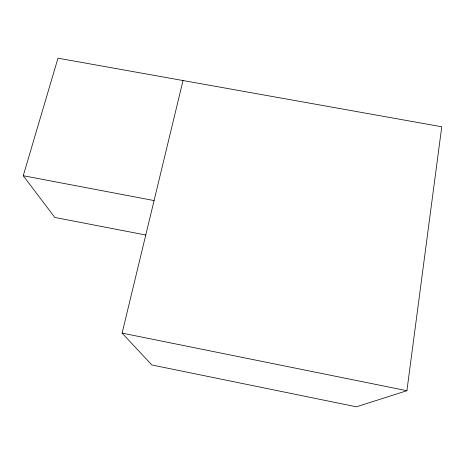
<?xml version="1.0" encoding="UTF-8"?>
<svg xmlns="http://www.w3.org/2000/svg" width="465" height="465" viewBox="0 0 465 465"><rect width="100%" height="100%" fill="white"/><g stroke="black" fill="none" stroke-linecap="round" stroke-linejoin="round"><path stroke-width="0.7" d="M183.03 80.532L122.109 333.097L151.834 364.967L356.405 406.817L406.91 390.705L441.75 126.776L57.986 58.183L23.25 175.724L54.806 217.446L145.772 235.011M23.25 175.724L154.078 200.566M122.109 333.097L406.91 390.705"/></g></svg>
